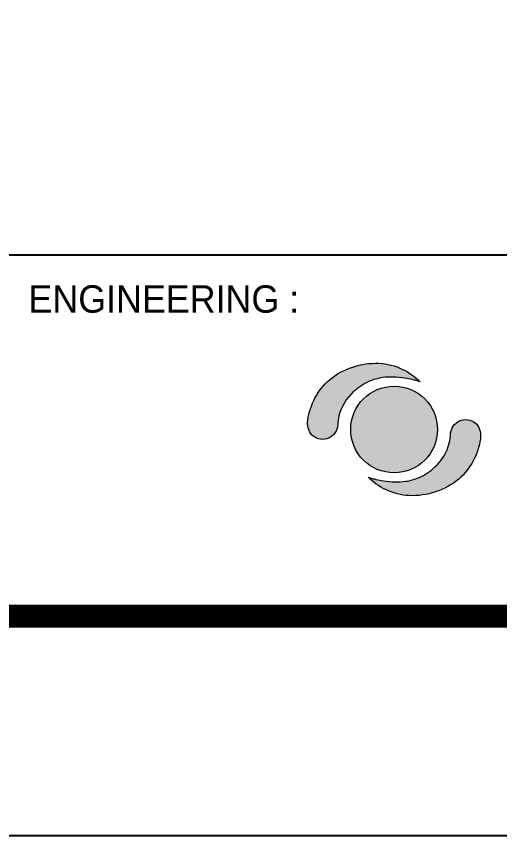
# Model space of a CAD drawing. Header units: millimetres. Extents: x 10297564 to 11610295, y -9287743 to -8409454.
# Drawn here: x 10853234 to 10856862, y -9287743 to -9281592 of the extents above; entities that cross this region are included whole.
import ezdxf
from ezdxf.enums import TextEntityAlignment as Align

# ---------------------------------------------------------------- set-up
doc = ezdxf.new("R2010")
doc.units = ezdxf.units.MM
doc.header["$LTSCALE"] = 100
for name, color, linetype in [('_도곽_마크', 7, 'Continuous'), ('BOX', 7, 'Continuous'), ('BOX_Def', 8, 'Continuous')]:
    doc.layers.add(name, color=color, linetype=linetype)
doc.layers.add('DIJ1-TEXT', color=7, linetype='Continuous', lineweight=5)
doc.layers.add('TITLE', color=7, linetype='Continuous', lineweight=0)
doc.styles.add('RomanS', font='Dotum.ttf')

# ---------------------------------------------------------------- blocks, each defined once
blk = doc.blocks.new('DREAM_CI')
at = {"linetype": 'ByBlock', "true_color": 0x122a88}
for points in [[(39.141, -3.724, -0.068886), (40.335, -3.38, -0.045364), (41.28, -3.327, -0.033233), (42.3, -3.424, -0.017759), (42.952, -3.554, -0.010246), (43.276, -3.635, -0.00636), (43.647, -3.742, 0.083759), (42.106, -2.655, 0.10346), (40.024, -2.118, 0.181699), (35.656, -3.568, 0.178184), (33.75, -7.126, 0.194012), (34.075, -8.405, 0.604488), (36.363, -7.746, 0.035127), (36.383, -7.549, -0.061322), (36.494, -6.735, -0.142673), (37.756, -4.643, -0.088034)], [(48.956, -8.764, 0.194012), (48.63, -7.486, 0.604488), (46.342, -8.144, 0.035127), (46.323, -8.341, -0.061322), (46.211, -9.155, -0.142673), (44.95, -11.247, -0.088034), (43.565, -12.167, -0.068886), (42.371, -12.51, -0.045364), (41.425, -12.564, -0.033233), (40.405, -12.467, -0.017759), (39.753, -12.337, -0.010246), (39.429, -12.255, -0.00636), (39.059, -12.148, 0.083759), (40.599, -13.235, 0.10346), (42.681, -13.772, 0.181699), (47.049, -12.322, 0.178184)]]:
    blk.add_hatch(color=166, dxfattribs=at).paths.add_polyline_path(points)
at = {"linetype": 'ByBlock', "true_color": 0x8ec31f}
h = blk.add_hatch(color=62, dxfattribs=at)
edge = h.paths.add_edge_path()
edge.add_ellipse((41.353, -7.945), major_axis=(0, 3.818), ratio=0.999894, start_angle=0, end_angle=360)
at = {"color": 166, "true_color": 0x122a88}
for points in [[(34.075, -8.405, -0.194012), (33.75, -7.126, -0.178184), (35.656, -3.568, -0.181699), (40.024, -2.118, -0.10346), (42.106, -2.655, -0.083759), (43.647, -3.742, 0.00636), (43.276, -3.635, 0.010246), (42.952, -3.554, 0.018046), (42.29, -3.422, 0.032886), (41.28, -3.327, 0.045364), (40.335, -3.38, 0.068886), (39.141, -3.724, 0.088034), (37.756, -4.643, 0.142673), (36.494, -6.735, 0.061322), (36.383, -7.549, -0.035127), (36.363, -7.746, -0.604488)], [(48.63, -7.486, -0.194012), (48.956, -8.764, -0.178184), (47.049, -12.322, -0.181699), (42.681, -13.772, -0.10346), (40.599, -13.235, -0.083759), (39.059, -12.148, 0.00636), (39.429, -12.255, 0.010246), (39.753, -12.337, 0.018046), (40.416, -12.468, 0.032886), (41.425, -12.564, 0.045364), (42.371, -12.51, 0.068886), (43.565, -12.167, 0.088034), (44.95, -11.247, 0.142673), (46.211, -9.155, 0.061322), (46.323, -8.341, -0.035127), (46.342, -8.144, -0.604488)]]:
    blk.add_lwpolyline(points, format="xyb", close=True, dxfattribs=at)
at = {"color": 62, "true_color": 0x8ec31f}
blk.add_ellipse((41.353, -7.945), major_axis=(0, 3.818), ratio=0.999894, dxfattribs=at)
blk = doc.blocks.new('A$C78AD5415')
at = {"layer": '_도곽_마크'}
for points in [[(400, 53), (280, 53)], [(40, 21), (811, 21)]]:
    blk.add_lwpolyline(points, dxfattribs=at)
at = {"layer": 'BOX', "const_width": 2}
blk.add_lwpolyline([(40, 20), (40, 574), (811, 574), (811, 20)], close=True, dxfattribs=at)
at = {"layer": 'BOX_Def'}
blk.add_lwpolyline([(0, 0), (841, 0), (841, 594), (0, 594)], close=True, dxfattribs=at)
at = {"xscale": 1.036945541022593, "yscale": 1.036945541022593, "zscale": 1.036945541022593}
blk.add_blockref('DREAM_CI', (272.502, 45.325), dxfattribs=at)
at = {"layer": 'DIJ1-TEXT', "style": 'RomanS'}
blk.add_text('ENGINEERING :', height=2.5, dxfattribs=at).set_placement((282, 49), align=Align.MIDDLE_LEFT)

msp = doc.modelspace()

# ---------------------------------------------------------------- block references
at = {"layer": 'TITLE', "color": 4, "xscale": 82.22579135756152, "yscale": 82.22579135756152, "zscale": 82.22579135756152}
msp.add_blockref('A$C78AD5415', (10830137.6, -9287743.3), dxfattribs=at)

doc.saveas('drawing.dxf')
